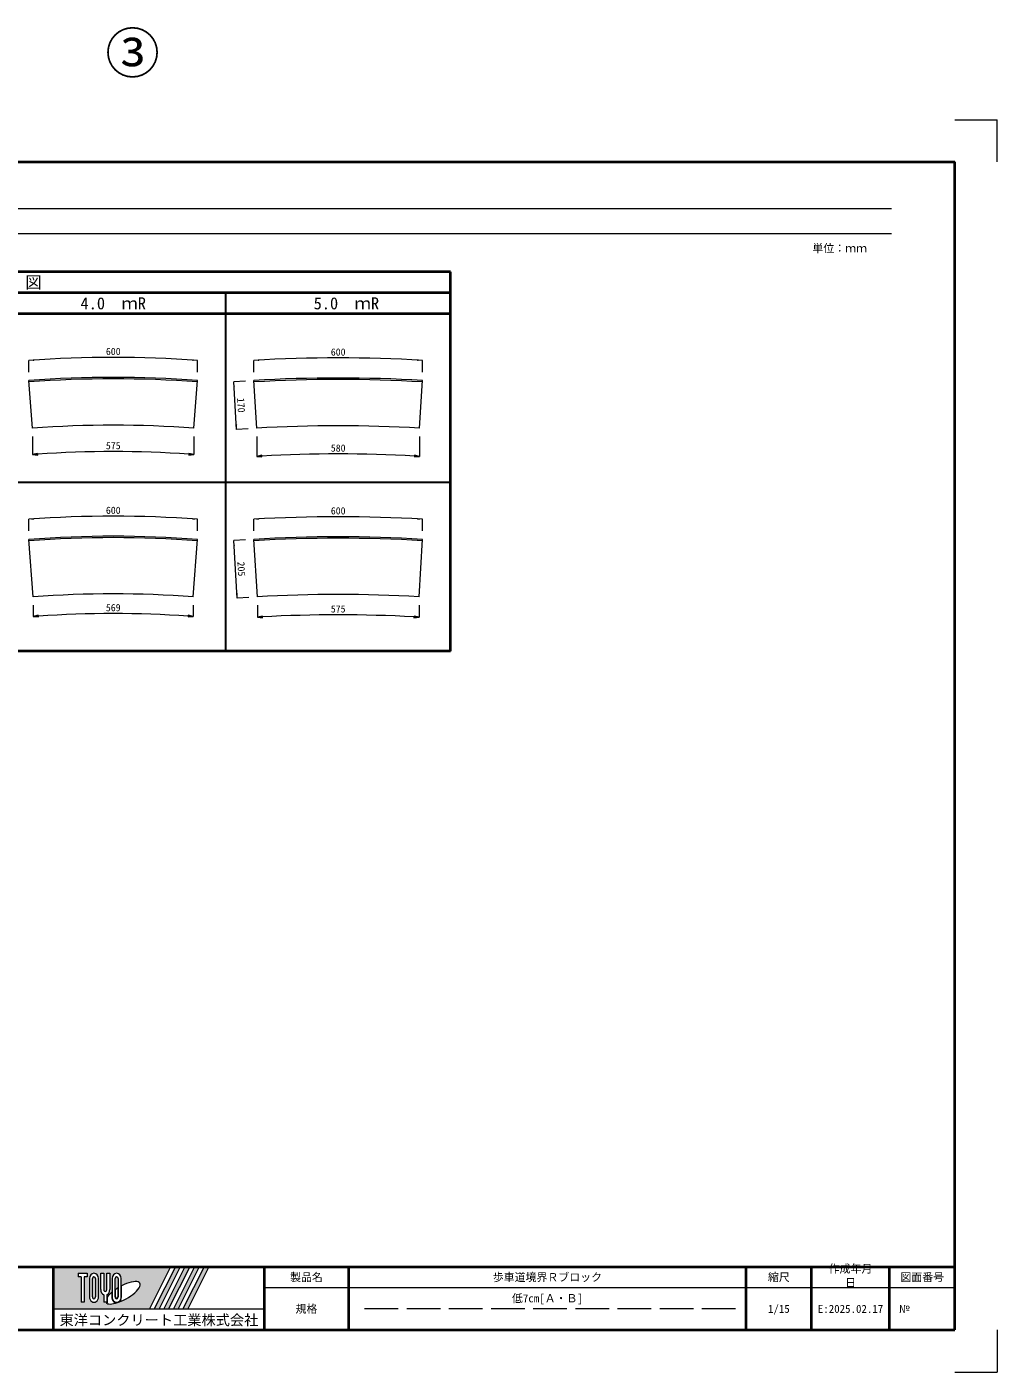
# Model space of a CAD drawing. Units: millimetres at full size. Extents: x 58286 to 77447, y -29578 to -24792.
# Drawn here: x 73997 to 77447, y -29578 to -24792 of the extents above; entities that cross this region are included whole.
import ezdxf
from ezdxf.enums import TextEntityAlignment as Align

# ---------------------------------------------------------------- set-up
doc = ezdxf.new("R2010")
doc.units = ezdxf.units.MM
doc.header["$LTSCALE"] = 20
doc.linetypes.add('DASHED', pattern=[7.5, 6, -1.5])
for name, color, linetype, lineweight in [('0_2', 7, 'Continuous', 40), ('Defpoints_3', 7, 'Continuous', 13), ('図枠', 7, 'Continuous', 5), ('寸法線', 7, 'Continuous', 13), ('本体', 2, 'Continuous', 13), ('補助線', 8, 'Continuous', 13)]:
    doc.layers.add(name, color=color, linetype=linetype, lineweight=lineweight)
doc.styles.add('ＭＳ ゴシック', font='')
doc.styles.get('ＭＳ ゴシック').set_extended_font_data('MS Gothic')

# ---------------------------------------------------------------- blocks, each defined once
blk = doc.blocks.new('filled_arrow')
at = {"color": 0, "linetype": 'Continuous', "lineweight": -2}
blk.add_solid([(7.5, 1.25), (0, 0), (7.5, -1.25)], dxfattribs=at)

msp = doc.modelspace()

# ---------------------------------------------------------------- hatches: boundary and pattern name
at = {"layer": '図枠'}
h = msp.add_hatch(color=256, dxfattribs=at)
h.paths.add_polyline_path([(74091.13, -29202.72), (74091.13, -29352.72), (74432.61, -29352.72), (74507.61, -29202.72)])
edge = h.paths.add_edge_path(flags=16)
edge.add_ellipse((74338.21, -29295.6), major_axis=(60.61, 33.92), ratio=0.3471473, start_angle=-144.31122, end_angle=72.1899, ccw=False)
edge.add_ellipse((74315.77, -29310.24), major_axis=(0, 20.62), ratio=0.8463542, start_angle=-160.70346, end_angle=-90)
edge.add_line((74333.23, -29310.24), (74333.23, -29270.93))
edge = h.paths.add_edge_path(flags=16)
edge.add_ellipse((74315.77, -29245.19), major_axis=(0, 19.04), ratio=0.8463541, start_angle=-90, end_angle=90, ccw=False)
edge.add_line((74331.88, -29245.19), (74331.88, -29310.24))
edge.add_ellipse((74315.77, -29310.24), major_axis=(0, 19.04), ratio=0.8463541, start_angle=90, end_angle=-90, ccw=False)
edge.add_line((74299.66, -29310.24), (74299.66, -29245.19))
edge = h.paths.add_edge_path(flags=16)
edge.add_line((74321.14, -29245.19), (74321.14, -29310.24))
edge.add_ellipse((74315.77, -29310.24), major_axis=(0, 6.35), ratio=0.8463542, start_angle=90, end_angle=-90, ccw=False)
edge.add_line((74310.4, -29310.24), (74310.4, -29245.19))
edge.add_ellipse((74315.77, -29245.19), major_axis=(0, 6.35), ratio=0.8463542, start_angle=-90, end_angle=90, ccw=False)
edge = h.paths.add_edge_path(flags=16)
edge.add_line((74319.8, -29278.44), (74319.8, -29310.24))
edge.add_ellipse((74315.77, -29310.24), major_axis=(0, 4.76), ratio=0.8463542, start_angle=90, end_angle=-90, ccw=False)
edge.add_line((74311.74, -29310.24), (74311.74, -29283.65))
edge.add_ellipse((74338.21, -29295.6), major_axis=(60.61, 33.92), ratio=0.3471473, start_angle=107.79174, end_angle=126.47132, ccw=False)
edge = h.paths.add_edge_path(flags=16)
edge.add_ellipse((74275.49, -29284.46), major_axis=(0, 19.04), ratio=0.8463541, start_angle=-163.34117, end_angle=-90, ccw=False)
edge.add_line((74280.86, -29302.41), (74280.86, -29329.28))
edge.add_line((74280.86, -29329.28), (74270.12, -29329.28))
edge.add_line((74270.12, -29329.28), (74270.12, -29302.41))
edge.add_ellipse((74275.49, -29284.46), major_axis=(0, 19.04), ratio=0.8463541, start_angle=90, end_angle=163.34117, ccw=False)
edge.add_line((74259.37, -29284.46), (74259.37, -29226.16))
edge.add_line((74259.37, -29226.16), (74270.12, -29226.16))
edge.add_line((74270.12, -29226.16), (74270.12, -29284.46))
edge.add_ellipse((74275.49, -29284.46), major_axis=(0, 6.35), ratio=0.8463542, start_angle=90, end_angle=-90)
edge.add_line((74280.86, -29284.46), (74280.86, -29226.16))
edge.add_line((74280.86, -29226.16), (74291.6, -29226.16))
edge.add_line((74291.6, -29226.16), (74291.6, -29284.46))
edge = h.paths.add_edge_path(flags=16)
edge.add_line((74298.31, -29293.82), (74298.31, -29310.24))
edge.add_ellipse((74315.77, -29310.24), major_axis=(0, 20.62), ratio=0.8463542, start_angle=90, end_angle=-171.54427)
edge.add_ellipse((74338.21, -29295.6), major_axis=(60.61, 33.92), ratio=0.3471473, start_angle=-178.64954, end_angle=-148.29244, ccw=False)
edge.add_line((74278.54, -29330.87), (74282.2, -29330.87))
edge.add_line((74282.2, -29330.87), (74282.2, -29310.76))
edge.add_ellipse((74338.21, -29295.6), major_axis=(60.61, 33.92), ratio=0.3471473, start_angle=148.21912, end_angle=165.90812, ccw=False)
edge = h.paths.add_edge_path(flags=16)
edge.add_ellipse((74235.2, -29245.19), major_axis=(0, 19.04), ratio=0.8463541, start_angle=-90, end_angle=90, ccw=False)
edge.add_line((74251.32, -29245.19), (74251.32, -29310.24))
edge.add_ellipse((74235.2, -29310.24), major_axis=(0, 19.04), ratio=0.8463541, start_angle=90, end_angle=-90, ccw=False)
edge.add_line((74219.09, -29310.24), (74219.09, -29245.19))
edge = h.paths.add_edge_path(flags=16)
edge.add_line((74240.57, -29245.19), (74240.57, -29310.24))
edge.add_ellipse((74235.2, -29310.24), major_axis=(0, 6.35), ratio=0.8463542, start_angle=90, end_angle=-90, ccw=False)
edge.add_line((74229.83, -29310.24), (74229.83, -29245.19))
edge.add_ellipse((74235.2, -29245.19), major_axis=(0, 6.35), ratio=0.8463542, start_angle=-90, end_angle=90, ccw=False)
h.paths.add_polyline_path([(74211.03, -29226.16), (74211.03, -29238.85), (74200.29, -29238.85), (74200.29, -29329.28), (74189.55, -29329.28), (74189.55, -29238.85), (74178.81, -29238.85), (74178.81, -29226.16)], flags=16)
for points in [[(74449.63, -29352.72), (74466.64, -29352.72), (74541.64, -29202.72), (74524.63, -29202.72)], [(74575.67, -29202.72), (74558.66, -29202.72), (74483.66, -29352.72), (74500.67, -29352.72)], [(74609.7, -29202.72), (74592.69, -29202.72), (74517.69, -29352.72), (74534.7, -29352.72)], [(74643.74, -29202.72), (74626.72, -29202.72), (74551.72, -29352.72), (74568.74, -29352.72)]]:
    msp.add_hatch(color=256, dxfattribs=at).paths.add_polyline_path(points)
at = {"layer": '寸法線'}
for points in [[(74034.95, -26315.26), (74034.52, -26309.28), (74016.78, -26313.58)], [(74573.04, -26309.28), (74572.6, -26315.26), (74590.78, -26313.58)], [(74832.28, -26321.99), (74831.94, -26316), (74814.14, -26320.04)], [(75375.62, -26316), (75375.27, -26321.99), (75393.41, -26320.04)], [(74037.57, -26891.45), (74037.13, -26885.47), (74019.4, -26889.76)], [(74570.42, -26885.47), (74569.99, -26891.45), (74588.16, -26889.76)], [(74834.38, -26894.23), (74834.03, -26888.24), (74816.24, -26892.28)], [(75373.52, -26888.24), (75373.17, -26894.23), (75391.32, -26892.28)]]:
    msp.add_hatch(color=256, dxfattribs=at).paths.add_polyline_path(points)

# ---------------------------------------------------------------- linework, layer by layer
at = {"layer": '0_2'}
for p, q in [((75503.78, -25663.1), (71703.78, -25663.1)), ((75503.78, -27013.1), (75503.78, -25663.1)), ((75503.78, -25738.1), (72303.78, -25738.1)), ((75503.78, -25813.1), (71703.78, -25813.1)), ((75503.78, -27013.1), (71703.78, -27013.1))]:
    msp.add_line(p, q, dxfattribs=at)
at = {"layer": '0_2', "lineweight": 30}
for p, q in [((74703.78, -27013.1), (74703.78, -25738.1)), ((75503.78, -26413.1), (71703.78, -26413.1))]:
    msp.add_line(p, q, dxfattribs=at)
at = {"layer": 'Defpoints_3'}
for p, q in [((77297.38, -25122.72), (77447.38, -25122.72)), ((77447.38, -25272.72), (77447.38, -25122.72)), ((77447.38, -29427.72), (77447.38, -29577.72)), ((77297.38, -29577.72), (77447.38, -29577.72))]:
    msp.add_line(p, q, dxfattribs=at)
at = {"layer": '図枠', "lineweight": 40}
for p, q in [((71447.38, -25272.72), (77297.38, -25272.72)), ((77297.38, -29427.72), (77297.38, -25272.72)), ((71447.38, -29202.72), (77297.38, -29202.72)), ((74091.13, -29427.72), (74091.13, -29202.72)), ((74841.13, -29427.72), (74841.13, -29202.72)), ((75141.13, -29427.72), (75141.13, -29202.72)), ((76554.88, -29427.72), (76554.88, -29202.72)), ((76787.38, -29427.72), (76787.38, -29202.72)), ((77064.88, -29427.72), (77064.88, -29202.72)), ((71447.38, -29427.72), (77297.38, -29427.72))]:
    msp.add_line(p, q, dxfattribs=at)
at = {"layer": '図枠', "lineweight": 13}
for p, q in [((71672.38, -25437.72), (77072.38, -25437.72)), ((71672.38, -25527.72), (77072.38, -25527.72)), ((77297.38, -29277.72), (74841.13, -29277.72))]:
    msp.add_line(p, q, dxfattribs=at)
at = {"layer": '図枠'}
for p, q in [((74091.13, -29202.72), (74507.61, -29202.72)), ((74178.81, -29226.16), (74178.81, -29238.85)), ((74178.81, -29226.16), (74211.03, -29226.16)), ((74189.55, -29238.85), (74178.81, -29238.85)), ((74189.55, -29238.85), (74189.55, -29329.28)), ((74200.29, -29238.85), (74200.29, -29329.28)), ((74211.03, -29238.85), (74200.29, -29238.85)), ((74211.03, -29226.16), (74211.03, -29238.85)), ((74259.37, -29226.16), (74270.12, -29226.16)), ((74259.37, -29284.46), (74259.37, -29226.16)), ((74270.12, -29226.16), (74270.12, -29284.46)), ((74280.86, -29226.16), (74291.6, -29226.16)), ((74280.86, -29284.46), (74280.86, -29226.16)), ((74291.6, -29226.16), (74291.6, -29284.46)), ((74507.61, -29202.72), (74432.61, -29352.72)), ((74524.63, -29202.72), (74449.63, -29352.72)), ((74541.64, -29202.72), (74466.64, -29352.72)), ((74558.66, -29202.72), (74483.66, -29352.72)), ((74575.67, -29202.72), (74500.67, -29352.72)), ((74592.69, -29202.72), (74517.69, -29352.72)), ((74524.63, -29202.72), (74541.64, -29202.72)), ((74609.7, -29202.72), (74534.7, -29352.72)), ((74626.72, -29202.72), (74551.72, -29352.72)), ((74558.66, -29202.72), (74575.67, -29202.72)), ((74643.74, -29202.72), (74568.74, -29352.72)), ((74592.69, -29202.72), (74609.7, -29202.72)), ((74626.72, -29202.72), (74643.74, -29202.72)), ((74219.09, -29245.19), (74219.09, -29310.24)), ((74229.83, -29310.24), (74229.83, -29245.19)), ((74240.57, -29245.19), (74240.57, -29310.24)), ((74251.32, -29310.24), (74251.32, -29245.19)), ((74299.66, -29245.19), (74299.66, -29310.24)), ((74310.4, -29310.24), (74310.4, -29245.19)), ((74311.74, -29310.24), (74311.74, -29283.65)), ((74319.8, -29278.44), (74319.8, -29310.24)), ((74321.14, -29245.19), (74321.14, -29310.24)), ((74331.88, -29310.24), (74331.88, -29245.19)), ((74333.23, -29310.24), (74333.23, -29270.93)), ((74200.29, -29329.28), (74189.55, -29329.28)), ((74270.12, -29302.41), (74270.12, -29329.28)), ((74280.86, -29329.28), (74270.12, -29329.28)), ((74278.54, -29330.87), (74282.2, -29330.87)), ((74280.86, -29302.41), (74280.86, -29329.28)), ((74282.2, -29310.76), (74282.2, -29330.87)), ((74298.31, -29293.82), (74298.31, -29310.24)), ((74091.13, -29352.72), (74432.61, -29352.72)), ((74449.63, -29352.72), (74466.64, -29352.72)), ((74483.66, -29352.72), (74500.67, -29352.72)), ((74517.69, -29352.72), (74534.7, -29352.72)), ((74551.72, -29352.72), (74568.74, -29352.72))]:
    msp.add_line(p, q, dxfattribs=at)
at = {"layer": '図枠', "linetype": 'DASHED', "lineweight": 9}
msp.add_line((76517.38, -29352.72), (75178.63, -29352.72), dxfattribs=at)
at = {"layer": '図枠'}
for centre, major_axis, ratio, start_param, end_param in [((74235.2, -29245.19), (0, 19.04), 0.846354, 4.712389, 7.8539816), ((74235.2, -29245.19), (0, 6.35), 0.846354, 4.712389, 7.8539816), ((74315.77, -29245.19), (0, 19.04), 0.846354, 4.712389, 7.8539816), ((74315.77, -29245.19), (0, 6.35), 0.846354, 4.712389, 7.8539816), ((74275.49, -29284.46), (0, 19.04), 0.846354, 1.5707963, 2.8017557), ((74275.49, -29284.46), (0, 6.35), 0.846354, 1.5707963, 4.712389), ((74275.49, -29284.46), (0, 19.04), 0.846354, 3.4814296, 4.712389), ((74338.21, -29295.6), (60.61, 33.92), 0.347147, 1.6817405, 1.8219833), ((74338.21, -29295.6), (60.61, 33.92), 0.347147, 4.2621853, 7.7429163), ((74235.2, -29310.24), (0, 19.04), 0.846354, 1.5707963, 4.712389), ((74235.2, -29310.24), (0, 6.35), 0.846354, 1.5707963, 4.712389), ((74338.21, -29295.6), (60.61, 33.92), 0.347147, 3.2093975, 4.2004451), ((74338.21, -29295.6), (60.61, 33.92), 0.347147, 2.0815197, 2.5155126), ((74315.77, -29310.24), (0, 20.62), 0.846354, 1.5707963, 3.3154679), ((74315.77, -29310.24), (0, 19.04), 0.846354, 1.5707963, 4.712389), ((74315.77, -29310.24), (0, 6.35), 0.846354, 1.5707963, 4.712389), ((74315.77, -29310.24), (0, 4.76), 0.846354, 1.5707963, 4.712389), ((74315.77, -29310.24), (0, 20.62), 0.846354, 3.5338438, 4.712389)]:
    msp.add_ellipse(centre, major_axis=major_axis, ratio=ratio, start_param=start_param, end_param=end_param, dxfattribs=at)
at = {"layer": '寸法線'}
for p, q in [((74004.06, -26020.41), (74004.06, -25978.79)), ((74603.5, -26020.41), (74603.5, -25978.79)), ((74803.96, -26020.24), (74803.96, -25978.62)), ((75403.6, -26020.24), (75403.6, -25978.62)), ((74774.01, -26052.03), (74732.47, -26054.53)), ((74742.65, -26224.22), (74732.47, -26054.53)), ((74784.19, -26221.73), (74742.65, -26224.22)), ((74016.78, -26249.93), (74016.78, -26313.58)), ((74590.78, -26249.93), (74590.78, -26313.58)), ((74814.14, -26249.93), (74814.14, -26320.04)), ((75393.41, -26249.93), (75393.41, -26320.04)), ((74004.06, -26585.46), (74004.06, -26543.84)), ((74603.5, -26585.46), (74603.5, -26543.84)), ((74803.96, -26585.26), (74803.96, -26543.64)), ((75403.6, -26585.26), (75403.6, -26543.64)), ((74774.01, -26617.05), (74732.47, -26619.55)), ((74744.75, -26824.18), (74732.47, -26619.55)), ((74786.29, -26821.68), (74744.75, -26824.18)), ((74019.4, -26849.89), (74019.4, -26889.76)), ((74588.16, -26849.89), (74588.16, -26889.76)), ((74816.24, -26849.89), (74816.24, -26892.28)), ((75391.32, -26849.89), (75391.32, -26892.28))]:
    msp.add_line(p, q, dxfattribs=at)
for points in [[(74034.95, -26315.26), (74034.52, -26309.28), (74016.78, -26313.58)], [(74573.04, -26309.28), (74572.6, -26315.26), (74590.78, -26313.58)], [(74832.28, -26321.99), (74831.94, -26316), (74814.14, -26320.04)], [(75375.62, -26316), (75375.27, -26321.99), (75393.41, -26320.04)], [(74037.57, -26891.45), (74037.13, -26885.47), (74019.4, -26889.76)], [(74570.42, -26885.47), (74569.99, -26891.45), (74588.16, -26889.76)], [(74834.38, -26894.23), (74834.03, -26888.24), (74816.24, -26892.28)], [(75373.52, -26888.24), (75373.17, -26894.23), (75391.32, -26892.28)]]:
    msp.add_lwpolyline(points, close=True, dxfattribs=at)
for centre, radius, start, end in [((74303.78, -30044.18), 4076.42, 85.78351, 94.21649), ((75103.78, -31046.25), 5076.49, 86.61411, 93.38589), ((74303.78, -30137.82), 3835, 85.97711, 94.02289), ((75103.78, -31146.36), 4835, 86.77899, 93.22101), ((74303.78, -30609.23), 4076.42, 85.78351, 94.21649), ((75103.78, -31611.27), 5076.49, 86.61411, 93.38589), ((74303.78, -30679.11), 3800, 85.97958, 94.02042), ((75103.78, -31683.66), 4800, 86.78055, 93.21945)]:
    msp.add_arc(centre, radius, start, end, dxfattribs=at)
at = {"layer": '本体'}
for p, q in [((74016.78, -26219.93), (74004.06, -26050.41)), ((74590.78, -26219.93), (74603.5, -26050.41)), ((74814.14, -26219.93), (74803.96, -26050.24)), ((75393.41, -26219.93), (75403.6, -26050.24)), ((74019.4, -26819.89), (74004.06, -26615.46)), ((74588.16, -26819.89), (74603.5, -26615.46)), ((74816.24, -26819.89), (74803.96, -26615.26)), ((75391.32, -26819.89), (75403.6, -26615.26))]:
    msp.add_line(p, q, dxfattribs=at)
for centre, radius, start, end in [((74303.78, -30044.18), 4005, 85.70818, 94.29182), ((75103.78, -31046.25), 5005, 86.56569, 93.43431), ((74303.78, -30044.18), 3835, 85.70818, 94.29182), ((75103.78, -31046.25), 4835, 86.56569, 93.43431), ((74303.78, -30609.23), 4005, 85.70818, 94.29182), ((75103.78, -31611.27), 5005, 86.56569, 93.43431), ((74303.78, -30609.23), 3800, 85.70818, 94.29182), ((75103.78, -31611.27), 4800, 86.56569, 93.43431)]:
    msp.add_arc(centre, radius, start, end, dxfattribs=at)
at = {"layer": '本体', "lineweight": 5}
for centre, radius, start, end in [((74303.78, -30044.18), 4000, 85.70818, 94.29182), ((75103.78, -31046.25), 5000, 86.56569, 93.43431), ((74303.78, -30609.23), 4000, 85.70818, 94.29182), ((75103.78, -31611.27), 5000, 86.56569, 93.43431)]:
    msp.add_arc(centre, radius, start, end, dxfattribs=at)
at = {"layer": '補助線'}
msp.add_line((74091.13, -29352.72), (74841.13, -29352.72), dxfattribs=at)

# ---------------------------------------------------------------- block references
at = {"layer": '寸法線', "xscale": 2.4, "yscale": 2.4}
for p, rotation in [((74004.06, -25978.79), 4.1), ((74603.5, -25978.79), 175.9), ((74803.96, -25978.62), 3.3), ((75403.6, -25978.62), 176.7), ((74732.47, -26054.53), 273.4), ((74742.65, -26224.22), 93.4), ((74004.06, -26543.84), 4.1), ((74603.5, -26543.84), 175.9), ((74803.96, -26543.64), 3.3), ((75403.6, -26543.64), 176.7), ((74732.47, -26619.55), 273.4), ((74744.75, -26824.18), 93.4)]:
    msp.add_blockref('filled_arrow', p, dxfattribs=dict(at, rotation=rotation))

# ---------------------------------------------------------------- texts
at = {"layer": '0_2', "color": 1, "style": 'ＭＳ ゴシック'}
msp.add_text('③', height=142.4, dxfattribs=at).set_placement((74372.38, -24999.27), align=Align.BOTTOM_CENTER)
at = {"layer": '図枠', "style": 'ＭＳ ゴシック'}
for s, height, p in [('単位：ｍｍ', 28.48, (76887.67, -25579.72)), ('平\u3000面\u3000図', 42.72, (73903.78, -25700.6)), ('4.0\u3000ｍR', 42.72, (74303.78, -25775.6)), ('\u30005.0\u3000ｍR', 42.72, (75103.78, -25775.6)), ('製品名', 28.48, (74991.13, -29240.22)), ('歩車道境界Ｒブロック', 28.48, (75848, -29240.22)), ('縮尺', 28.48, (76671.13, -29240.22)), ('図面番号', 28.48, (77181.13, -29240.22)), ('規格', 28.48, (74991.13, -29352.72)), ('低7cm[Ａ・Ｂ]', 28.48, (75848, -29315.22)), ('東洋コンクリート工業株式会社', 37.03, (74466.13, -29392.56)), ('1/15', 28.48, (76671.13, -29352.72)), ('E:2025.02.17', 28.48, (76926.13, -29352.72))]:
    msp.add_text(s, height=height, dxfattribs=at).set_placement(p, align=Align.MIDDLE_CENTER)
for s, p in [('作成年月', (76848.43, -29195.79)), ('日', (76906.7, -29245.79))]:
    msp.add_text(s, height=28.48, dxfattribs=at).set_placement(p, align=Align.TOP_LEFT)
msp.add_text('№', height=28.48, dxfattribs=at).set_placement((77098.14, -29352.72), align=Align.MIDDLE_LEFT)
at = {"layer": '寸法線', "style": 'ＭＳ ゴシック'}
for s, p in [('600', (74303.78, -25946.76)), ('600', (75103.78, -25948.76)), ('575', (74303.78, -26281.82)), ('580', (75103.78, -26290.36)), ('600', (74303.78, -26511.81)), ('600', (75103.78, -26513.78)), ('569', (74303.78, -26858.11)), ('575', (75103.78, -26862.66))]:
    msp.add_text(s, height=25.63, dxfattribs=at).set_placement(p, align=Align.MIDDLE_CENTER)
for s, p in [('170', (74758.52, -26138.12)), ('205', (74759.57, -26720.6))]:
    msp.add_text(s, height=25.63, rotation=273.434, dxfattribs=at).set_placement(p, align=Align.MIDDLE_CENTER)

doc.saveas('drawing.dxf')
